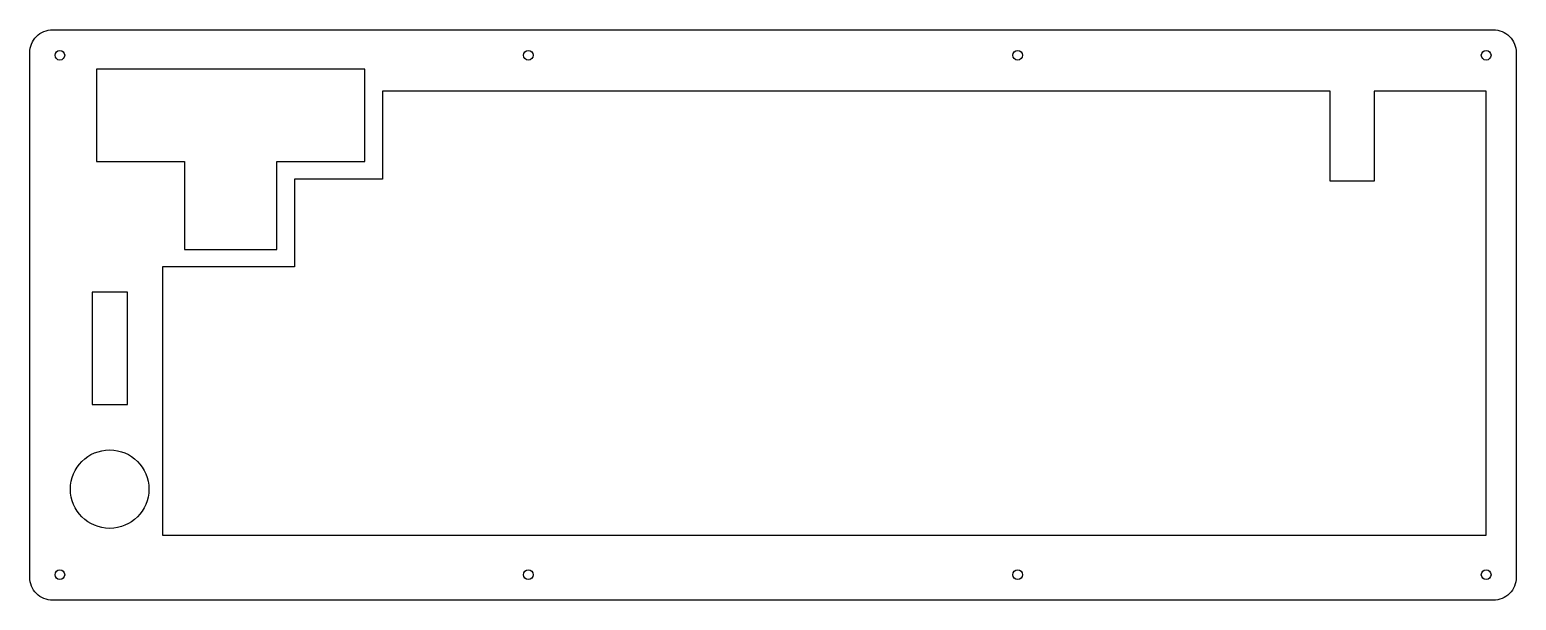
# Model space of a CAD drawing. Header units: millimetres. Extents: x -315 to 7, y -16 to 107.
import ezdxf

# ---------------------------------------------------------------- set-up
doc = ezdxf.new("R2010")
doc.units = ezdxf.units.MM
doc.layers.get('0').update_dxf_attribs({"linetype": 'CONTINUOUS'})

msp = doc.modelspace()

# ---------------------------------------------------------------- linework, layer by layer
msp.add_lwpolyline([(-309.98, -16.09, -0.414214), (-314.98, -11.09), (-314.98, 102.48, -0.414214), (-309.98, 107.48), (2, 107.48, -0.414214), (7, 102.48), (7, -11.09, -0.414214), (2, -16.09)], format="xyb", close=True)
for points in [[(-281.46, 78.96), (-281.46, 59.91), (-261.46, 59.91), (-261.46, 78.96), (-242.41, 78.96), (-242.41, 98.96), (-300.51, 98.96), (-300.51, 78.96)], [(-33.34, 74.67), (-33.34, 94.2), (-238.6, 94.2), (-238.6, 75.15), (-257.65, 75.15), (-257.65, 56.1), (-286.23, 56.1), (-286.23, -2), (0.48, -2), (0.48, 94.2), (-23.81, 94.2), (-23.81, 74.67)], [(-301.43, 26.35), (-293.83, 26.35), (-293.83, 50.65), (-301.43, 50.65)]]:
    msp.add_lwpolyline(points, close=True)
for centre, radius in [((-308.45, 101.96), 1.05), ((-206.98, 101.96), 1.05), ((-100.99, 101.96), 1.05), ((0.48, 101.96), 1.05), ((-297.66, 7.98), 8.5), ((-308.45, -10.56), 1.05), ((-206.98, -10.56), 1.05), ((-100.99, -10.56), 1.05), ((0.48, -10.56), 1.05)]:
    msp.add_circle(centre, radius)

doc.saveas('drawing.dxf')
